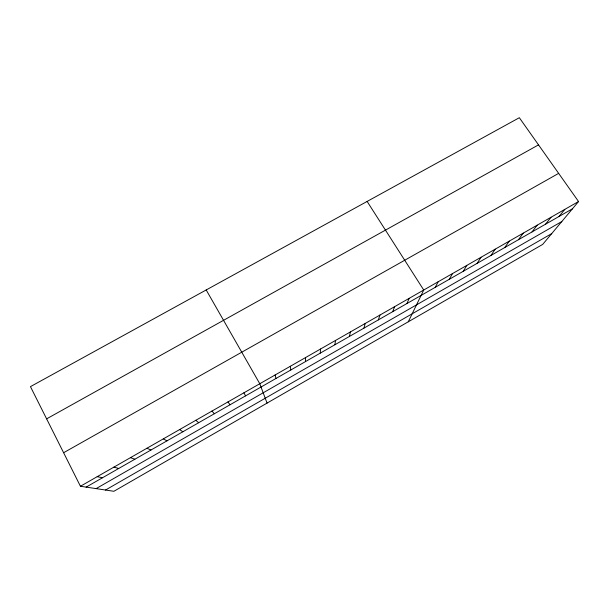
<?xml version="1.0" encoding="UTF-8"?>
<svg xmlns="http://www.w3.org/2000/svg" width="609" height="609" viewBox="0 0 609 609"><rect width="100%" height="100%" fill="white"/><g stroke="black" fill="none" stroke-linecap="round" stroke-linejoin="round"><path stroke-width="0.91" d="M320.288 353.113L320.509 349.026M334.912 344.74L335.49 340.461M349.467 336.412L350.388 331.943M363.938 328.129L365.21 323.47M378.341 319.885L379.955 315.043M392.676 311.686L394.624 306.662M406.926 303.526L409.218 298.319M408.266 321.803L423.735 290.021L367.128 201.434M435.222 287.334L438.175 281.769M449.259 279.303L452.54 273.555M463.228 271.309L466.829 265.387M477.129 263.354L481.041 257.264M490.953 255.437L495.186 249.18M504.709 247.566L509.261 241.134M518.404 239.733L523.26 233.133M532.022 231.93L537.191 225.17M545.58 224.173L551.046 217.246M559.062 216.454L564.832 209.367M578.55 201.526L542.665 244.422L113.883 491.288L80.434 486.256L30.45 386.631L519.332 117.712L578.55 201.526L80.434 486.256M105.517 490.032L551.724 233.597M86.143 487.116L572.483 208.78M96.123 488.616L561.833 221.516M63.61 452.723L558.651 173.367M46.619 418.855L538.516 144.873M97.204 476.672L102.479 477.76M113.875 467.141L118.732 468.466M130.448 457.663L134.886 459.216M146.936 448.239L150.956 450.021M163.326 438.868L166.942 440.878M179.632 429.551L182.837 431.781M195.839 420.286L198.641 422.73M211.955 411.075L214.36 413.732M227.987 401.91L229.996 404.787M206.192 289.96L259.784 383.739L267.054 403.105M243.927 392.797L245.549 395.88M275.085 374.992L275.953 378.486M290.31 366.291L290.805 369.983M305.444 357.635L305.589 361.525"/></g></svg>
